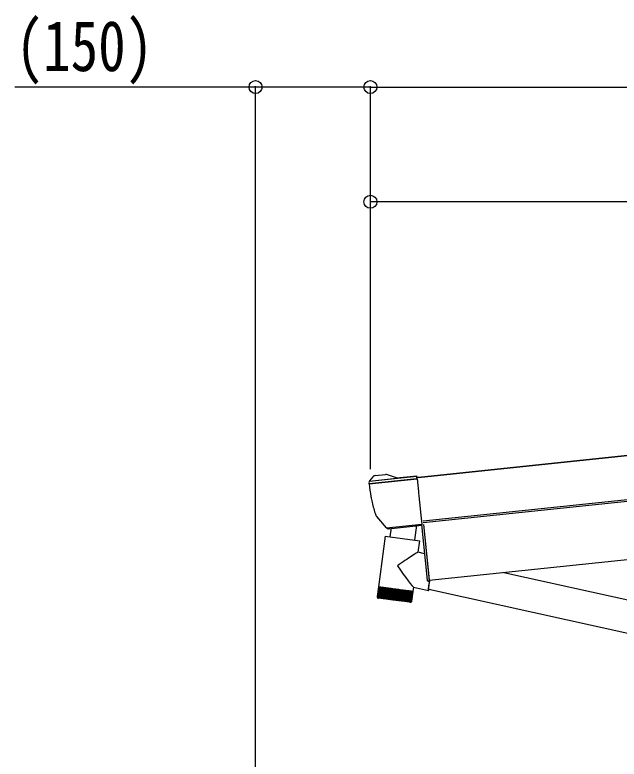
# Model space of a CAD drawing. Units: millimetres, scale not verified. Extents: x -8410 to 8410, y -5940 to 5940.
# Drawn here: x 4716 to 5506, y -1087 to -115 of the extents above; entities that cross this region are included whole.
import ezdxf
from ezdxf.enums import TextEntityAlignment as Align

# ---------------------------------------------------------------- set-up
doc = ezdxf.new("R2010")
doc.units = ezdxf.units.MM
doc.header["$LTSCALE"] = 30
for name, color, linetype in [('0-3_YKK_13', 4, 'Continuous'), ('0-4_YKK_A1', 4, 'Continuous'), ('0-5_YKK_D', 6, 'Continuous')]:
    doc.layers.add(name, color=color, linetype=linetype)
doc.styles.add('ＭＳ ゴシック', font='')
doc.styles.get('ＭＳ ゴシック').set_extended_font_data('MS Gothic')

msp = doc.modelspace()

# ---------------------------------------------------------------- linework, layer by layer
at = {"layer": '0-3_YKK_13'}
for p, q in [((5179.61, -724.11), (5241.6, -717.6)), ((5184.09, -718.55), (5179.8, -723.85)), ((5187.46, -716.72), (5200.94, -715.3)), ((5215.03, -719.86), (5241.55, -717.07)), ((5241.6, -717.6), (5241.55, -717.07)), ((5179.31, -727.63), (5179.26, -727.16)), ((5179.31, -727.63), (5241.97, -721.05)), ((5179.67, -724.02), (5215.07, -720.3)), ((5241.92, -720.57), (5241.97, -721.05)), ((5241.97, -721.05), (5243.71, -737.6)), ((5243.71, -737.6), (5243.95, -739.94)), ((5243.95, -739.94), (5244.3, -743.28)), ((5244.3, -743.28), (5246.05, -759.92)), ((5187.2, -766.12), (5187.19, -766.11)), ((5246.05, -759.92), (5246.05, -759.93)), ((5246.05, -759.93), (5246.52, -764.4)), ((5246.52, -764.4), (5248.19, -780.22)), ((5189.31, -770.42), (5188.53, -769.52)), ((5202.05, -785.07), (5189.31, -770.42)), ((5202.05, -785.07), (5248.19, -780.22)), ((5202.23, -785.27), (5202.05, -785.07)), ((5204.8, -786.29), (5248.34, -781.71)), ((5207.01, -796.83), (5208.56, -785.05)), ((5241.29, -781.61), (5238.74, -801)), ((5248.19, -780.22), (5248.34, -781.71)), ((5250.24, -780.67), (5257.86, -853.11)), ((5200.17, -795.93), (5191.43, -862.35)), ((5200.17, -795.93), (5245.58, -801.91)), ((5243.58, -817.1), (5245.58, -801.91)), ((5251.75, -818.91), (5243.52, -817.08)), ((6125.99, -1014.93), (5355.39, -843.86)), ((5191.43, -862.35), (5189.8, -874.75)), ((5191.52, -862.37), (5189.88, -874.85)), ((5191.79, -862.4), (5190.13, -874.97)), ((5192.22, -862.46), (5190.59, -874.83)), ((5192.81, -862.54), (5191.14, -875.27)), ((5193.49, -862.63), (5191.68, -876.33)), ((5193.57, -862.64), (5191.88, -875.46)), ((5194.28, -862.73), (5192.48, -876.43)), ((5194.47, -862.75), (5192.77, -875.66)), ((5195.22, -862.85), (5193.42, -876.56)), ((5195.52, -862.89), (5193.82, -875.87)), ((5196.31, -863), (5194.51, -876.7)), ((5196.71, -863.05), (5195, -876.1)), ((5197.53, -863.16), (5195.73, -876.86)), ((5198.03, -863.22), (5196.3, -876.35)), ((5198.88, -863.34), (5197.08, -877.04)), ((5199.47, -863.41), (5197.73, -876.61)), ((5200.35, -863.53), (5198.54, -877.23)), ((5201.01, -863.62), (5199.26, -876.89)), ((5201.92, -863.74), (5200.11, -877.44)), ((5202.65, -863.83), (5200.9, -877.18)), ((5203.58, -863.95), (5201.78, -877.66)), ((5204.38, -864.06), (5202.61, -877.47)), ((5205.33, -864.18), (5203.52, -877.89)), ((5206.17, -864.29), (5204.4, -877.77)), ((5207.14, -864.42), (5205.33, -878.13)), ((5208.02, -864.54), (5206.24, -878.07)), ((5209, -864.67), (5207.2, -878.37)), ((5209.92, -864.79), (5208.13, -878.37)), ((5210.9, -864.92), (5209.1, -878.62)), ((5211.84, -865.04), (5210.03, -878.75)), ((5212.83, -865.17), (5211.03, -878.88)), ((5213.78, -865.3), (5211.97, -879)), ((5214.77, -865.43), (5212.96, -879.13)), ((5215.71, -865.55), (5213.91, -879.26)), ((5236.84, -868.33), (5237.58, -862.68)), ((5237.49, -862.66), (5256.96, -866.98)), ((5257.38, -865.13), (6125.99, -1057.96)), ((5190.59, -874.83), (5190.56, -875.11)), ((5214.9, -879.39), (5216.7, -865.68)), ((5217.64, -865.8), (5215.83, -879.51)), ((5216.82, -879.64), (5218.62, -865.93)), ((5219.53, -866.05), (5217.73, -879.76)), ((5218.73, -879.71), (5220.51, -866.18)), ((5221.39, -866.3), (5219.59, -880)), ((5220.58, -879.89), (5222.35, -866.43)), ((5223.19, -866.54), (5221.39, -880.24)), ((5222.38, -880.06), (5224.14, -866.66)), ((5224.93, -866.76), (5223.12, -880.47)), ((5224.1, -880.22), (5225.85, -866.89)), ((5226.58, -866.98), (5224.77, -880.69)), ((5225.73, -880.36), (5227.48, -867.1)), ((5228.13, -867.19), (5226.33, -880.89)), ((5227.27, -880.49), (5229.01, -867.3)), ((5229.58, -867.38), (5227.78, -881.08)), ((5228.7, -880.61), (5230.43, -867.49)), ((5230.91, -867.55), (5229.11, -881.26)), ((5230.01, -880.71), (5231.73, -867.66)), ((5232.12, -867.71), (5230.31, -881.42)), ((5231.19, -880.78), (5232.9, -867.81)), ((5233.18, -867.85), (5231.38, -881.56)), ((5232.23, -880.83), (5233.93, -867.95)), ((5234.11, -867.97), (5232.3, -881.68)), ((5234.88, -868.07), (5233.07, -881.78)), ((5233.13, -880.87), (5234.81, -868.07)), ((5233.87, -880.88), (5235.54, -868.16)), ((5234.45, -880.87), (5236.11, -868.24)), ((5234.89, -880.68), (5236.52, -868.29)), ((5235.13, -880.7), (5236.76, -868.32)), ((5235.2, -880.73), (5236.84, -868.33)), ((5236.76, -868.32), (5236.84, -868.33)), ((5190.13, -876.12), (5190.18, -876.13)), ((5190.29, -875.95), (5190.27, -876.14)), ((5190.27, -876.14), (5190.4, -876.16)), ((5190.62, -875.85), (5190.58, -876.18)), ((5190.58, -876.18), (5190.79, -876.21)), ((5191.14, -875.55), (5191.05, -876.25)), ((5191.05, -876.25), (5191.34, -876.28)), ((5210.56, -879.5), (5191.52, -876.99)), ((5191.68, -876.33), (5192.05, -876.38)), ((5192.48, -876.43), (5192.92, -876.49)), ((5193.42, -876.56), (5193.93, -876.63)), ((5194.51, -876.7), (5195.09, -876.78)), ((5195.73, -876.86), (5196.37, -876.95)), ((5197.08, -877.04), (5197.78, -877.13)), ((5198.54, -877.23), (5199.3, -877.33)), ((5200.11, -877.44), (5200.92, -877.55)), ((5201.78, -877.66), (5202.62, -877.77)), ((5203.52, -877.89), (5204.4, -878)), ((5205.33, -878.13), (5206.24, -878.25)), ((5207.2, -878.37), (5208.12, -878.49)), ((5209.1, -878.62), (5210.04, -878.75)), ((5232.96, -882.45), (5210.56, -879.5)), ((5211.03, -878.88), (5211.97, -879)), ((5212.96, -879.13), (5213.91, -879.26)), ((5214.89, -879.39), (5215.83, -879.51)), ((5216.81, -879.64), (5217.73, -879.76)), ((5218.69, -879.88), (5219.59, -880)), ((5220.52, -880.13), (5221.39, -880.24)), ((5222.28, -880.36), (5223.12, -880.47)), ((5223.98, -880.58), (5224.77, -880.69)), ((5225.58, -880.79), (5226.33, -880.89)), ((5227.08, -880.99), (5227.78, -881.08)), ((5228.47, -881.17), (5229.11, -881.26)), ((5229.74, -881.34), (5230.31, -881.42)), ((5230.88, -881.49), (5231.38, -881.56)), ((5231.87, -881.62), (5232.3, -881.68)), ((5232.71, -881.73), (5233.07, -881.78)), ((5233.4, -881.82), (5233.68, -881.86)), ((5233.76, -881.3), (5233.68, -881.86)), ((5233.93, -881.89), (5234.13, -881.92)), ((5234.18, -881.59), (5234.13, -881.92)), ((5234.3, -881.94), (5234.42, -881.96)), ((5234.44, -881.8), (5234.42, -881.96)), ((5234.5, -881.97), (5234.53, -881.97))]:
    msp.add_line(p, q, dxfattribs=at)
for points in [[(5179.15, -726.05), (5179.26, -727.16), (5241.92, -720.57), (5241.6, -717.6)], [(5215.07, -720.3), (5215.03, -719.86), (5202.23, -715.45)], [(5247.76, -780.94), (5255.36, -853.28), (5255.41, -853.77)], [(5256.45, -854.67), (5258.01, -854.6), (5257.86, -853.11)], [(5258.13, -854.09), (5257.72, -856.4), (5257.36, -858.69), (5257.06, -860.76), (5256.84, -862.57), (5256.7, -864.1), (5256.65, -865.33), (5256.68, -866.22), (5256.79, -866.78), (5256.98, -866.98), (5257.25, -866.84), (5257.59, -866.34), (5258, -865.5), (5258.09, -865.29)], [(5258.28, -854.07), (5258.14, -854.83), (5257.77, -857.11), (5257.46, -859.17), (5257.23, -860.99), (5257.08, -862.52), (5257.02, -863.75), (5257.04, -864.66), (5257.14, -865.21), (5257.32, -865.42), (5257.58, -865.27), (5257.66, -865.19)], [(5236.76, -868.32), (5236.51, -868.29), (5236.1, -868.23), (5235.51, -868.16), (5234.77, -868.06), (5233.86, -867.94), (5232.81, -867.8), (5231.62, -867.64), (5230.29, -867.47), (5228.83, -867.28), (5227.27, -867.07), (5225.61, -866.85), (5223.86, -866.62), (5222.03, -866.38), (5220.15, -866.13), (5218.21, -865.88), (5216.25, -865.62), (5214.27, -865.36), (5212.29, -865.1), (5210.33, -864.84), (5208.39, -864.59), (5206.5, -864.34), (5204.67, -864.1), (5202.9, -863.86), (5201.23, -863.64), (5199.65, -863.44), (5198.18, -863.24), (5196.83, -863.07), (5195.62, -862.91), (5194.54, -862.76), (5193.62, -862.64), (5192.85, -862.54), (5192.24, -862.46), (5191.8, -862.4), (5191.53, -862.37), (5191.43, -862.35)], [(5189.79, -875.03), (5189.79, -874.89), (5189.8, -874.75), (5189.78, -875.09), (5189.83, -875.44), (5189.94, -875.79), (5190.13, -876.12)], [(5189.88, -875.05), (5189.88, -874.9), (5189.9, -874.76), (5189.9, -875.11), (5189.96, -875.46), (5190.08, -875.81), (5190.27, -876.14)], [(5190.4, -876.16), (5190.23, -875.83), (5190.14, -875.48), (5190.12, -875.14), (5190.17, -874.8), (5190.18, -875.14), (5190.26, -875.5), (5190.39, -875.85), (5190.58, -876.18)], [(5190.79, -876.21), (5190.62, -875.88), (5190.55, -875.54), (5190.55, -875.19), (5190.61, -874.85), (5190.64, -875.2), (5190.72, -875.56), (5190.86, -875.91), (5191.05, -876.25)], [(5191.34, -876.28), (5191.19, -875.95), (5191.12, -875.61), (5191.14, -875.27), (5191.21, -874.93), (5191.26, -875.29), (5191.35, -875.64), (5191.5, -876), (5191.68, -876.33)], [(5192.05, -876.38), (5191.91, -876.05), (5191.86, -875.71), (5191.89, -875.37), (5191.98, -875.03), (5192.04, -875.39), (5192.14, -875.75), (5192.29, -876.1), (5192.48, -876.43)], [(5192.92, -876.49), (5192.79, -876.16), (5192.76, -875.83), (5192.8, -875.49), (5192.91, -875.16), (5192.98, -875.51), (5193.09, -875.87), (5193.24, -876.23), (5193.42, -876.56)], [(5193.93, -876.63), (5193.82, -876.3), (5193.8, -875.97), (5193.87, -875.63), (5193.98, -875.3), (5194.06, -875.66), (5194.18, -876.02), (5194.34, -876.37), (5194.51, -876.7)], [(5195.09, -876.78), (5194.99, -876.45), (5194.99, -876.12), (5195.07, -875.79), (5195.2, -875.46), (5195.29, -875.82), (5195.41, -876.18), (5195.57, -876.53), (5195.73, -876.86)], [(5196.37, -876.95), (5196.29, -876.63), (5196.31, -876.3), (5196.4, -875.96), (5196.55, -875.64), (5196.64, -876), (5196.78, -876.36), (5196.93, -876.71), (5197.08, -877.04)], [(5197.78, -877.13), (5197.72, -876.81), (5197.75, -876.48), (5197.86, -876.15), (5198.02, -875.83), (5198.12, -876.19), (5198.26, -876.55), (5198.41, -876.91), (5198.54, -877.23)], [(5199.3, -877.33), (5199.25, -877.02), (5199.3, -876.69), (5199.43, -876.36), (5199.59, -876.04), (5199.71, -876.4), (5199.84, -876.76), (5199.99, -877.11), (5200.11, -877.44)], [(5200.92, -877.55), (5200.89, -877.23), (5200.96, -876.91), (5201.09, -876.58), (5201.27, -876.26), (5201.39, -876.62), (5201.53, -876.98), (5201.67, -877.33), (5201.78, -877.66)], [(5202.62, -877.77), (5202.61, -877.46), (5202.7, -877.14), (5202.85, -876.81), (5203.03, -876.49), (5203.16, -876.85), (5203.29, -877.21), (5203.42, -877.57), (5203.52, -877.89)], [(5204.4, -878), (5204.41, -877.69), (5204.51, -877.37), (5204.67, -877.05), (5204.87, -876.73), (5204.99, -877.09), (5205.13, -877.46), (5205.25, -877.81), (5205.33, -878.13)], [(5206.24, -878.25), (5206.27, -877.94), (5206.39, -877.62), (5206.56, -877.3), (5206.76, -876.98), (5206.89, -877.34), (5207.02, -877.71), (5207.13, -878.05), (5207.2, -878.37)], [(5208.12, -878.49), (5208.17, -878.19), (5208.31, -877.87), (5208.49, -877.55), (5208.7, -877.24), (5208.83, -877.6), (5208.95, -877.96), (5209.05, -878.31), (5209.1, -878.62)], [(5210.04, -878.75), (5210.11, -878.44), (5210.26, -878.13), (5210.45, -877.81), (5210.66, -877.49), (5210.79, -877.86), (5210.91, -878.22), (5211, -878.56), (5211.03, -878.88)], [(5211.97, -879), (5212.06, -878.7), (5212.22, -878.39), (5212.43, -878.07), (5212.64, -877.75), (5212.77, -878.12), (5212.88, -878.48), (5212.96, -878.82), (5212.96, -879.13)], [(5213.91, -879.26), (5214.02, -878.96), (5214.19, -878.65), (5214.4, -878.33), (5214.62, -878.02), (5214.74, -878.38), (5214.84, -878.74), (5214.91, -879.08), (5214.89, -879.39)], [(5215.83, -879.51), (5215.96, -879.21), (5216.15, -878.91), (5216.37, -878.59), (5216.58, -878.27), (5216.7, -878.64), (5216.79, -878.99), (5216.84, -879.33), (5216.81, -879.64)], [(5217.73, -879.76), (5217.88, -879.47), (5218.08, -879.16), (5218.3, -878.85), (5218.51, -878.53), (5218.62, -878.89), (5218.71, -879.24), (5218.74, -879.58), (5218.69, -879.88)], [(5219.59, -880), (5219.75, -879.71), (5219.96, -879.41), (5220.18, -879.09), (5220.4, -878.78), (5220.5, -879.14), (5220.57, -879.49), (5220.59, -879.83), (5220.52, -880.13)], [(5221.39, -880.24), (5221.57, -879.95), (5221.79, -879.65), (5222.01, -879.33), (5222.22, -879.02), (5222.32, -879.38), (5222.38, -879.73), (5222.38, -880.06), (5222.28, -880.36)], [(5223.12, -880.47), (5223.32, -880.18), (5223.54, -879.88), (5223.77, -879.57), (5223.98, -879.25), (5224.06, -879.6), (5224.11, -879.95), (5224.09, -880.29), (5223.98, -880.58)], [(5224.77, -880.69), (5224.98, -880.4), (5225.21, -880.1), (5225.44, -879.79), (5225.64, -879.47), (5225.72, -879.82), (5225.74, -880.17), (5225.71, -880.5), (5225.58, -880.79)], [(5226.33, -880.89), (5226.55, -880.61), (5226.79, -880.31), (5227.01, -879.99), (5227.2, -879.67), (5227.27, -880.03), (5227.28, -880.37), (5227.23, -880.7), (5227.08, -880.99)], [(5227.78, -881.08), (5228.01, -880.8), (5228.25, -880.5), (5228.47, -880.18), (5228.65, -879.86), (5228.71, -880.22), (5228.71, -880.56), (5228.64, -880.89), (5228.47, -881.17)], [(5229.11, -881.26), (5229.35, -880.98), (5229.59, -880.68), (5229.81, -880.36), (5229.98, -880.04), (5230.02, -880.39), (5230.01, -880.73), (5229.92, -881.05), (5229.74, -881.34)], [(5230.31, -881.42), (5230.56, -881.14), (5230.8, -880.84), (5231.01, -880.52), (5231.18, -880.2), (5231.21, -880.55), (5231.17, -880.89), (5231.07, -881.21), (5230.88, -881.49)], [(5231.38, -881.56), (5231.64, -881.28), (5231.88, -880.98), (5232.08, -880.66), (5232.23, -880.33), (5232.25, -880.68), (5232.2, -881.02), (5232.08, -881.34), (5231.87, -881.62)], [(5232.3, -881.68), (5232.57, -881.4), (5232.8, -881.1), (5232.99, -880.78), (5233.14, -880.45), (5233.14, -880.8), (5233.07, -881.14), (5232.94, -881.45), (5232.71, -881.73)], [(5233.07, -881.78), (5233.34, -881.5), (5233.57, -881.2), (5233.75, -880.88), (5233.88, -880.55), (5233.87, -880.9), (5233.79, -881.23), (5233.64, -881.54), (5233.4, -881.82)], [(5233.68, -881.86), (5233.95, -881.58), (5234.18, -881.28), (5234.35, -880.96), (5234.47, -880.63), (5234.44, -880.97), (5234.34, -881.3), (5234.18, -881.61), (5233.93, -881.89)], [(5234.13, -881.92), (5234.4, -881.64), (5234.62, -881.34), (5234.78, -881.02), (5234.88, -880.68), (5234.84, -881.02), (5234.73, -881.35), (5234.55, -881.66), (5234.3, -881.94)], [(5234.42, -881.96), (5234.68, -881.68), (5234.89, -881.37), (5235.04, -881.05), (5235.13, -880.72), (5235.07, -881.05), (5234.94, -881.38), (5234.76, -881.69), (5234.5, -881.97)], [(5234.53, -881.97), (5234.8, -881.69), (5235, -881.39), (5235.13, -881.06), (5235.2, -880.72)], [(5234.73, -881.78), (5234.83, -881.65), (5234.92, -881.52)], [(5235.02, -881.34), (5235.02, -881.34), (5235.15, -881.01)]]:
    msp.add_lwpolyline(points, dxfattribs=at)
for centre, radius, start, end in [((5187.98, -721.69), 5, 96, 141), ((5201.25, -718.29), 3, 71, 96), ((5182.13, -725.74), 3, 147.09014, 185.99114), ((5380.2, -706.52), 202, 186, 190.72588), ((5182.13, -725.74), 3, 144.99171, 147.08128), ((5182.13, -725.74), 3, 141, 144.99171), ((5380.2, -706.52), 202, 190.72588, 191.39532), ((5380.2, -706.52), 202, 191.39532, 192.35402), ((5380.2, -706.52), 202, 192.35402, 197.15784), ((5380.2, -706.52), 202, 197.16004, 197.86084), ((5190.8, -767.55), 3, 197.86084, 221), ((5204.49, -783.31), 3, 221, 276), ((5256.41, -853.67), 1, 186, 272.5), ((5191.78, -875.01), 2, 223.82389, 262.5), ((5233.22, -880.46), 2, 262.5, 315.74417)]:
    msp.add_arc(centre, radius, start, end, dxfattribs=at)
for major_axis, start_param, end_param in [((25.42, 17.8), 0.036954, 1.614823), ((-19.42, 27.75), 1.533842, 3.097566)]:
    msp.add_ellipse((5218.14, -834.91), major_axis=major_axis, ratio=0.040358, start_param=start_param, end_param=end_param, dxfattribs=at)
at = {"layer": '0-4_YKK_A1'}
for p, q in [((5241.8, -719.48), (7118.25, -522.26)), ((5243.75, -718.85), (7118.21, -521.84)), ((5243.75, -718.85), (7118.21, -521.84)), ((5243.79, -719.27), (7118.25, -522.26)), ((7124.27, -579.52), (5249.81, -776.53)), ((7144.37, -579.42), (5250.02, -778.52)), ((7124.48, -581.51), (5250.02, -778.52)), ((5241.76, -719.06), (5243.75, -718.85)), ((6125.99, -762.87), (5257.96, -854.1)), ((5250.24, -780.67), (5257.96, -854.1))]:
    msp.add_line(p, q, dxfattribs=at)
at = {"layer": '0-5_YKK_D'}
for p, q in [((5030.99, -1143.98), (5030.99, -208.01)), ((5180.99, -708.33), (5180.99, -208.01)), ((5180.99, -707.33), (5180.99, -208.01)), ((5180.99, -209.01), (7180.99, -209.01)), ((5180.99, -561.34), (5180.99, -358.01)), ((6180.99, -359.01), (5180.99, -359.01))]:
    msp.add_line(p, q, dxfattribs=at)
msp.add_lwpolyline([(5180.99, -209.01), (5030.99, -209.01), (4716.46, -209.01)], dxfattribs=at)
for centre in [(5030.99, -209.01), (5180.99, -209.01), (5180.99, -209.01), (5180.99, -359.01)]:
    msp.add_circle(centre, 8.5, dxfattribs=at)

# ---------------------------------------------------------------- texts
at = {"layer": '0-5_YKK_D', "style": 'ＭＳ ゴシック', "width": 0.8}
msp.add_text('(150)', height=65.98, dxfattribs=at).set_placement((4717.53, -207.94), align=Align.BOTTOM_LEFT)

doc.saveas('drawing.dxf')
